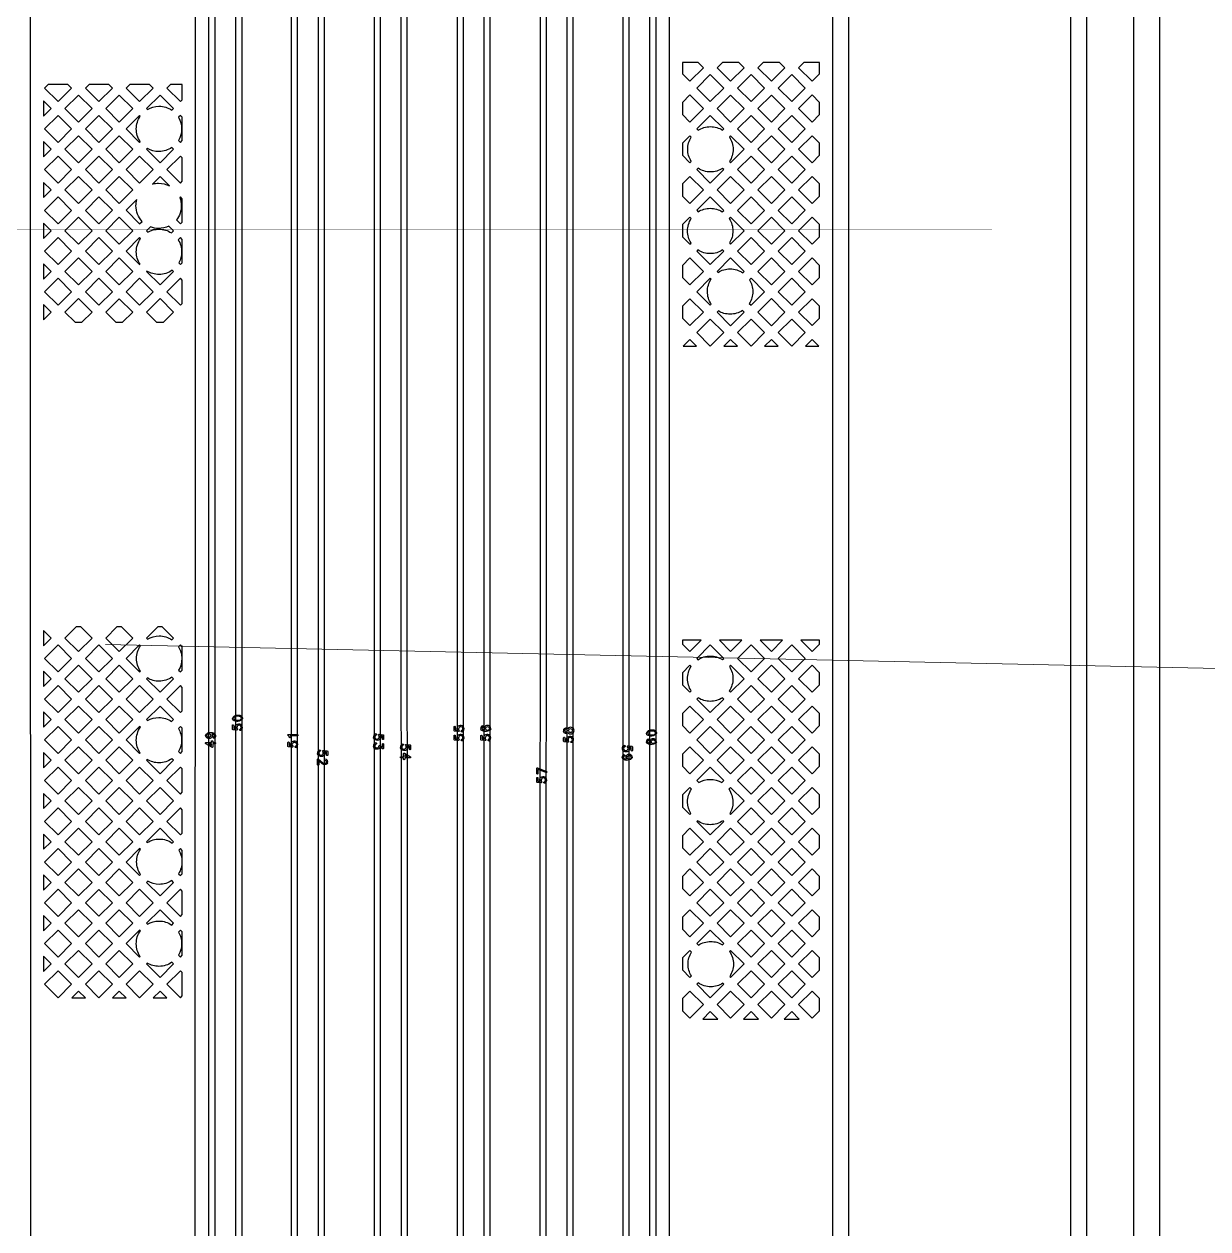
# Model space of a CAD drawing. Extents: x 726 to 3150, y -650 to 148.
# Drawn here: x 2607.51 to 2616.79, y -527.81 to -518.36 of the extents above; entities that cross this region are included whole.
import ezdxf

# ---------------------------------------------------------------- set-up
doc = ezdxf.new("R2010")
doc.units = 0
doc.layers.get('0').update_dxf_attribs({"lineweight": 5})
for name, color, linetype in [('bak_bak_btr2-bcq2792', 8, 'Continuous'), ('bak_outline', 12, 'Continuous'), ('biaozhu1', 9, 'Continuous'), ('quyukuang', 10, 'Continuous')]:
    doc.layers.add(name, color=color, linetype=linetype)

msp = doc.modelspace()

# ---------------------------------------------------------------- linework, layer by layer
at = {"linetype": 'Continuous'}
msp.add_line((2628.167, -523.6564), (2608.1445, -523.2258), dxfattribs=at)
at = {"layer": 'bak_bak_btr2-bcq2792'}
for p, q in [((2607.6604, -518.9593), (2607.6604, -519.0789)), ((2607.6604, -519.2789), (2607.6604, -519.3984)), ((2607.6604, -519.5987), (2607.6604, -519.7182)), ((2608.3916, -519.7341), (2608.3075, -519.8182)), ((2607.6604, -519.9184), (2607.6604, -520.038)), ((2607.6604, -520.238), (2607.6604, -520.3576)), ((2607.6604, -520.5578), (2607.6604, -520.6773)), ((2612.6764, -520.8841), (2612.7823, -520.8841)), ((2612.9962, -520.8841), (2613.1018, -520.8841)), ((2613.316, -520.8841), (2613.4216, -520.8841)), ((2613.6355, -520.8841), (2613.7414, -520.8841)), ((2607.6604, -523.1153), (2607.6604, -523.2349)), ((2613.1371, -523.193), (2612.9609, -523.193)), ((2613.4569, -523.193), (2613.2807, -523.193)), ((2607.6604, -523.4351), (2607.6604, -523.5546)), ((2607.6604, -523.7549), (2607.6604, -523.8742)), ((2607.6604, -524.0744), (2607.6604, -524.194)), ((2607.6604, -524.3942), (2607.6604, -524.5138)), ((2607.6604, -524.714), (2607.6604, -524.8333)), ((2607.6604, -525.0335), (2607.6604, -525.1531)), ((2607.6604, -525.3533), (2607.6604, -525.4729)), ((2607.6604, -525.6728), (2607.6604, -525.7924)), ((2607.8804, -525.9999), (2607.9875, -525.9999)), ((2608.2002, -525.9999), (2608.307, -525.9999)), ((2608.5197, -525.9999), (2608.6268, -525.9999)), ((2612.8301, -526.1653), (2612.9481, -526.1653)), ((2613.1499, -526.1653), (2613.2679, -526.1653)), ((2613.4696, -526.1653), (2613.5877, -526.1653))]:
    msp.add_line(p, q, dxfattribs=at)
for points in [[(2598.0005, -555.3814), (2598.0005, -549.881, -0.196002), (2602.2464, -539.4663, 0.196006), (2603.017, -537.5762), (2603.017, -506.9827, -0.414216), (2603.8135, -506.1862), (2615.4135, -506.1862, -0.414216), (2616.21, -506.9827), (2616.21, -537.991, -0.202307), (2611.7084, -548.6611, 0.202311), (2611.1935, -549.8813), (2611.1935, -555.3811, 0.202315), (2611.7084, -556.6014, -0.202307), (2616.21, -567.2714), (2616.21, -588.8027, -0.414217), (2615.4135, -589.5993), (2603.8135, -589.5993, -0.414217), (2603.017, -588.8027), (2603.017, -567.6862, 0.196007), (2602.2464, -565.7962, -0.196002)], [(2608.4672, -519.0191), (2608.4744, -519.0263, -0.134623), (2608.5651, -519.0015, -0.151511), (2608.6657, -519.0327), (2608.6793, -519.0191), (2608.5732, -518.9131)], [(2608.3075, -519.1789), (2608.4135, -519.2849), (2608.4185, -519.2799, -0.151517), (2608.3873, -519.1793, -0.152039), (2608.4187, -519.0784), (2608.4134, -519.073)], [(2608.7179, -519.0883, -0.135153), (2608.7429, -519.1793, -0.134621), (2608.7181, -519.27), (2608.733, -519.2849), (2608.7475, -519.2704), (2608.7475, -519.0874), (2608.7331, -519.073)], [(2612.7832, -519.1789), (2612.794, -519.1897, -0.144409), (2612.8905, -519.1612, -0.141772), (2612.9854, -519.1887), (2612.9952, -519.1789), (2612.8892, -519.0729)], [(2612.6708, -519.3863), (2612.7293, -519.4448), (2612.7402, -519.434, -0.14177), (2612.7127, -519.339, -0.1423), (2612.7404, -519.2438), (2612.7293, -519.2328), (2612.6708, -519.2913)], [(2613.0396, -519.2423, -0.144943), (2613.0683, -519.339, -0.144401), (2613.0398, -519.4355), (2613.049, -519.4447), (2613.155, -519.3387), (2613.0491, -519.2328)], [(2608.4674, -519.3388), (2608.5733, -519.4447), (2608.6791, -519.3388), (2608.666, -519.3257, -0.152042), (2608.5651, -519.3571, -0.135164), (2608.4741, -519.332)], [(2612.7832, -519.4987), (2612.8891, -519.6046), (2612.9951, -519.4986), (2612.9857, -519.4892, -0.142306), (2612.8905, -519.5168, -0.144933), (2612.7937, -519.4882)], [(2608.702, -519.8932), (2608.7331, -519.9244), (2608.7475, -519.91), (2608.7475, -519.7267), (2608.7331, -519.7123), (2608.728, -519.7175, -0.094303), (2608.7404, -519.7828, -0.169069)], [(2612.7832, -519.8182), (2612.7945, -519.8295, -0.140982), (2612.889, -519.8023, -0.141514), (2612.9837, -519.8297), (2612.9951, -519.8183), (2612.8891, -519.7123)], [(2612.6708, -520.0256), (2612.7293, -520.0841), (2612.7385, -520.0749, -0.141507), (2612.7112, -519.9801, -0.145727), (2612.7401, -519.8829), (2612.7293, -519.8721), (2612.6708, -519.9306)], [(2613.038, -519.8832, -0.145202), (2613.0668, -519.9801, -0.140975), (2613.0396, -520.0746), (2613.0491, -520.0841), (2613.155, -519.9782), (2613.049, -519.8722)], [(2608.4674, -519.9781), (2608.4781, -519.9889, -0.128512), (2608.5651, -519.9662, -0.145724), (2608.6624, -519.9951), (2608.6793, -519.9782), (2608.6426, -519.9416, -0.117245), (2608.5626, -519.9606, -0.094299), (2608.4973, -519.9482)], [(2608.3075, -520.138), (2608.4135, -520.244), (2608.4163, -520.2412, -0.145726), (2608.3873, -520.144, -0.158082), (2608.4211, -520.0396), (2608.4135, -520.032)], [(2608.7158, -520.0495, -0.140986), (2608.7429, -520.144, -0.128507), (2608.7202, -520.2309), (2608.7331, -520.2439), (2608.7475, -520.2295), (2608.7475, -520.0465), (2608.7331, -520.0321)], [(2612.7832, -520.138), (2612.8892, -520.244), (2612.9952, -520.138), (2612.9862, -520.129, -0.145733), (2612.889, -520.1579, -0.145192), (2612.792, -520.1292)], [(2612.9431, -520.2979), (2612.9503, -520.3051, -0.141245), (2613.0449, -520.2778, -0.149675), (2613.1445, -520.3083), (2613.155, -520.2978), (2613.0491, -520.1919)], [(2608.4674, -520.2979), (2608.5733, -520.4038), (2608.6793, -520.2978), (2608.6694, -520.2879, -0.158075), (2608.5651, -520.3218, -0.140975), (2608.4707, -520.2946)], [(2612.7832, -520.4578), (2612.8891, -520.5637), (2612.8976, -520.5552, -0.149677), (2612.8671, -520.4556, -0.145462), (2612.896, -520.3585), (2612.8892, -520.3518)], [(2613.1955, -520.5502), (2613.2089, -520.5637), (2613.3149, -520.4577), (2613.2089, -520.3516), (2613.197, -520.3635, -0.137015), (2613.2227, -520.4556, -0.14124)], [(2612.943, -520.6176), (2613.049, -520.7236), (2613.155, -520.6176), (2613.142, -520.6046, -0.145469), (2613.0449, -520.6334, -0.137012), (2612.9528, -520.6077)], [(2608.4672, -523.1751), (2608.4756, -523.1835, -0.13515), (2608.5666, -523.1584, -0.148883), (2608.6657, -523.1886), (2608.6793, -523.1751), (2608.5913, -523.0871), (2608.5552, -523.0871)], [(2608.3073, -523.335), (2608.4134, -523.441), (2608.419, -523.4353, -0.148889), (2608.3888, -523.3362, -0.151523), (2608.42, -523.2356), (2608.4134, -523.229)], [(2608.7184, -523.2437, -0.137804), (2608.7444, -523.3362, -0.135161), (2608.7194, -523.4272), (2608.7331, -523.441), (2608.7475, -523.4266), (2608.7475, -523.2433), (2608.7331, -523.229)], [(2612.7831, -523.335), (2612.7929, -523.3448, -0.144145), (2612.8892, -523.3164, -0.143885), (2612.9854, -523.3447), (2612.9951, -523.335), (2612.8891, -523.229)], [(2612.6708, -523.5422), (2612.7293, -523.6007), (2612.7397, -523.5904, -0.143883), (2612.7114, -523.4942, -0.142567), (2612.7392, -523.3988), (2612.7292, -523.3889), (2612.6708, -523.4473)], [(2613.0387, -523.5906), (2613.049, -523.6009), (2613.155, -523.4949), (2613.049, -523.3889), (2613.0392, -523.3987, -0.142832), (2613.067, -523.4942, -0.144144)], [(2608.4672, -523.4949), (2608.5733, -523.6009), (2608.6793, -523.4949), (2608.6672, -523.4828, -0.15152), (2608.5666, -523.514, -0.137808), (2608.4741, -523.488)], [(2612.7832, -523.6546), (2612.8892, -523.7606), (2612.9951, -523.6548), (2612.9846, -523.6443, -0.142562), (2612.8892, -523.672, -0.142831), (2612.7937, -523.6442)], [(2608.4674, -523.8145), (2608.4756, -523.8228, -0.132239), (2608.5649, -523.7988, -0.149675), (2608.6644, -523.8292), (2608.6791, -523.8145), (2608.5733, -523.7086)], [(2608.3075, -523.9744), (2608.4134, -524.0803), (2608.4175, -524.0761, -0.149677), (2608.3871, -523.9766, -0.154406), (2608.4194, -523.8743), (2608.4135, -523.8684)], [(2608.7169, -523.8845, -0.137011), (2608.7427, -523.9766, -0.132241), (2608.7187, -524.0658), (2608.7331, -524.0803), (2608.7475, -524.066), (2608.7475, -523.8829), (2608.733, -523.8684)], [(2608.4672, -524.1342), (2608.5733, -524.2402), (2608.6793, -524.1342), (2608.6671, -524.122, -0.1544), (2608.5649, -524.1544, -0.137012), (2608.4728, -524.1287)], [(2612.7832, -524.2939), (2612.7984, -524.3092, -0.13435), (2612.889, -524.2844, -0.134883), (2612.9798, -524.3094), (2612.9951, -524.2941), (2612.8891, -524.1881)], [(2612.6708, -524.5013), (2612.7293, -524.5599), (2612.7361, -524.5531, -0.134899), (2612.7112, -524.4622, -0.152302), (2612.7427, -524.3612), (2612.7293, -524.3478), (2612.6708, -524.4064)], [(2613.0355, -524.3615, -0.151777), (2613.0668, -524.4622, -0.13436), (2613.042, -524.5527), (2613.0491, -524.5599), (2613.155, -524.454), (2613.049, -524.348)], [(2608.4674, -524.7736), (2608.4734, -524.7796, -0.140713), (2608.5677, -524.7525, -0.152313), (2608.6687, -524.7841), (2608.6791, -524.7736), (2608.5733, -524.6677)], [(2612.7832, -524.6137), (2612.8892, -524.7197), (2612.9952, -524.6137), (2612.99, -524.6085, -0.152316), (2612.889, -524.64, -0.151778), (2612.7882, -524.6087)], [(2608.3075, -524.9335), (2608.4134, -525.0394), (2608.4214, -525.0314, -0.1523), (2608.3899, -524.9303, -0.145991), (2608.4189, -524.8329), (2608.4135, -524.8275)], [(2608.7184, -525.0247), (2608.7331, -525.0394), (2608.7475, -525.0251), (2608.7475, -524.842), (2608.733, -524.8275), (2608.7207, -524.8398, -0.13436), (2608.7455, -524.9303, -0.140718)], [(2608.4672, -525.0933), (2608.5732, -525.1993), (2608.6793, -525.0933), (2608.6651, -525.0791, -0.145992), (2608.5677, -525.1081, -0.134363), (2608.4771, -525.0834)], [(2608.4672, -525.4131), (2608.4748, -525.4207, -0.133566), (2608.5649, -525.3962, -0.150992), (2608.6652, -525.4272), (2608.6793, -525.4131), (2608.5732, -525.3071)], [(2608.3075, -525.5728), (2608.4135, -525.6789), (2608.4181, -525.6743, -0.150988), (2608.3871, -525.574, -0.153098), (2608.4189, -525.4725), (2608.4134, -525.467)], [(2608.7174, -525.4827, -0.135691), (2608.7427, -525.574, -0.133556), (2608.7182, -525.664), (2608.733, -525.6789), (2608.7475, -525.6644), (2608.7475, -525.4813), (2608.7331, -525.467)], [(2612.7832, -525.5728), (2612.7959, -525.5855, -0.145992), (2612.8933, -525.5565, -0.137542), (2612.9857, -525.5824), (2612.9952, -525.5728), (2612.8892, -525.4668)], [(2612.6708, -525.7802), (2612.7293, -525.8387), (2612.7414, -525.8267, -0.137545), (2612.7155, -525.7343, -0.140718), (2612.7426, -525.6399), (2612.7293, -525.6267), (2612.6708, -525.6853)], [(2613.0408, -525.635, -0.149154), (2613.0711, -525.7343, -0.145994), (2613.042, -525.8317), (2613.049, -525.8386), (2613.155, -525.7326), (2613.0491, -525.6267)], [(2608.4674, -525.7327), (2608.5733, -525.8386), (2608.6791, -525.7327), (2608.6664, -525.72, -0.153087), (2608.5649, -525.7518, -0.135682), (2608.4736, -525.7265)], [(2612.7832, -525.8926), (2612.8891, -525.9985), (2612.9951, -525.8925), (2612.9876, -525.885, -0.140709), (2612.8933, -525.9121, -0.149153), (2612.794, -525.8818)]]:
    msp.add_lwpolyline(points, format="xyb", close=True, dxfattribs=at)
for points in [[(2613.9758, -537.8671), (2613.9758, -509.682, -0.126413), (2614.002, -509.5801, 0.119088), (2614.0292, -509.4803), (2614.0292, -509.0835, -0.152112), (2614.064, -508.9718), (2614.1925, -508.8433), (2614.1925, -508.4668), (2614.3972, -508.4668, 0.313183), (2614.4727, -508.3891), (2614.4727, -507.8372, 0.338303), (2614.3887, -507.7582), (2614.1925, -507.7582), (2614.1925, -507.3767), (2614.1953, -507.3767), (2614.1953, -507.1285), (2614.4, -506.9238, -0.136311), (2614.5222, -506.8547, 0.15916), (2614.6743, -506.7704, -0.197945), (2614.8445, -506.6921), (2615.4117, -506.6921, -0.377394), (2615.7152, -506.9593), (2615.7152, -537.8668, -0.202308)], [(2615.8427, -537.8673), (2615.8427, -506.8558, -0.1755)], [(2604.0439, -507.1646), (2604.05, -507.1597), (2604.9644, -507.1642, -0.197643), (2604.9995, -507.1789), (2605.0255, -507.2048, -0.198964), (2605.0401, -507.2401), (2605.0401, -507.6834, 0.063473), (2605.0417, -507.6959, 0.094287), (2605.0613, -507.7255), (2605.127, -507.7927, -0.123008), (2605.1872, -507.8543), (2605.2233, -507.8912, 0.201987), (2605.259, -507.9062), (2613.5301, -507.9062, -0.28875), (2613.6558, -507.9855), (2613.7742, -508.2674, -0.043855), (2613.8334, -508.4047, -0.004366), (2613.8944, -508.5213, -0.10458), (2613.8971, -508.5313, -0.084845), (2613.9022, -508.5608), (2613.9022, -509.35, -0.200406), (2613.8761, -509.4134), (2613.8483, -509.4412), (2613.8483, -537.8671, -0.202318)], [(2609.169, -537.6779), (2609.169, -510.1277, 0.381345), (2608.8781, -509.8018, -0.16949), (2608.5281, -509.6328), (2608.4486, -509.5533, -0.098208), (2608.3082, -509.3435), (2608.2855, -509.289, 0.118408), (2608.1943, -509.1811, -0.352449), (2608.1244, -509.0942), (2608.1244, -508.5608), (2608.3022, -508.5608), (2608.3022, -509.0942, -0.108762), (2608.294, -509.1315, -0.03229), (2608.2942, -509.1343, 0.080825), (2608.3098, -509.2302), (2608.3497, -509.3263, 0.098209), (2608.4804, -509.5215), (2608.56, -509.601, 0.169565), (2608.8834, -509.7571, -0.381208), (2609.214, -510.1277), (2609.214, -537.6779, -0.006311)], [(2609.6033, -537.9316), (2609.6033, -510.1427, 0.108703), (2609.5823, -510.0475), (2609.5202, -509.9197, 0.029792), (2609.4435, -509.8083, 0.019513), (2609.3864, -509.7405, -0.034041), (2609.3846, -509.7382), (2609.3818, -509.7353, -0.080798), (2609.2903, -509.588, 0.072597), (2609.1796, -509.4025, 0.023127), (2609.0626, -509.2717, -0.019129), (2609.0317, -509.2375, 0.122203), (2608.9212, -509.1656, -0.383745), (2608.8261, -509.0942), (2608.8245, -509.0942), (2608.8245, -508.5608), (2609.0023, -508.5608), (2609.0023, -509.0942), (2609.0019, -509.0942)], [(2610.2548, -537.8634), (2610.2548, -509.9863, 0.098368), (2610.1619, -509.5185), (2610.0462, -509.2388, 0.118632), (2609.9501, -509.1391, -0.23319), (2609.8856, -509.0942), (2609.8745, -509.0942), (2609.8745, -508.5608), (2610.0523, -508.5608), (2610.0523, -509.0942), (2610.047, -509.0942, 0.042309), (2610.0554, -509.1434), (2610.2034, -509.5013, -0.098368), (2610.2998, -509.9863), (2610.2998, -537.8636, -0.006741)], [(2610.4667, -537.8639), (2610.4651, -509.9475, 0.05279), (2610.4397, -509.707, -0.013939), (2610.4276, -509.6418, 0.009934), (2610.4049, -509.5151), (2610.3625, -509.3009, 0.114717), (2610.2821, -509.175, -0.30494), (2610.2245, -509.0942), (2610.2245, -508.5608), (2610.4023, -508.5608), (2610.4023, -509.0919, -0.135755), (2610.3897, -509.1375, 0.044052), (2610.3875, -509.1954), (2610.4837, -509.6978, -0.05274), (2610.5101, -509.9475), (2610.5117, -537.8641, -0.006834)], [(2610.9071, -537.8647), (2610.9071, -510.1031, -0.086615), (2610.9389, -509.9228), (2611.0028, -509.7498, 0.098189), (2611.0567, -509.4787), (2611.0567, -509.2863, 0.118966), (2610.985, -509.1784, -0.32177), (2610.9245, -509.0942), (2610.9245, -508.5608), (2611.1023, -508.5608), (2611.1023, -509.0942, -0.144364), (2611.0881, -509.1424, 0.008057), (2611.087, -509.1509, -0.08756), (2611.1017, -509.2341), (2611.1017, -509.4788, -0.098264), (2611.0444, -509.7673, 0.003401), (2611.0368, -509.7858, 0.007935), (2611.0196, -509.8309), (2610.9812, -509.9381, 0.086613), (2610.9521, -510.1031), (2610.9521, -537.8649, -0.007308)], [(2611.1164, -537.8652), (2611.1164, -510.1033, -0.086713), (2611.1358, -509.9938), (2611.1961, -509.8306, 0.098372), (2611.266, -509.479), (2611.266, -509.2886, -0.063666), (2611.2748, -509.2306, -0.033035), (2611.287, -509.1959, 0.046753), (2611.2864, -509.1385, -0.13113), (2611.2745, -509.0942), (2611.2745, -508.5608), (2611.4523, -508.5608), (2611.4523, -509.0942, -0.324478), (2611.391, -509.1787, 0.115057), (2611.311, -509.2935), (2611.311, -509.479, -0.102665), (2611.2314, -509.863, 0.007944), (2611.2167, -509.9019), (2611.1781, -510.0092, 0.086716), (2611.1614, -510.1034), (2611.1614, -537.8654, -0.007317)], [(2611.5543, -537.8658), (2611.5568, -510.112, -0.19897), (2611.7143, -509.7323), (2611.9363, -509.5103, 0.187502), (2612.0006, -509.3645), (2612.0066, -509.2216, 0.054104), (2611.9947, -509.1505, -0.173275), (2611.9746, -509.0942), (2611.9746, -508.5608), (2612.1524, -508.5608), (2612.1524, -509.0942, -0.271102), (2612.107, -509.1717, 0.114043), (2612.0459, -509.3092, 0.007165), (2612.0456, -509.3299), (2612.0456, -509.3659, -0.188039), (2611.9681, -509.5422), (2611.7461, -509.7642, 0.198968), (2611.6018, -510.112), (2611.5993, -537.8659, -0.007354)], [(2611.7661, -537.866), (2611.7661, -510.1323, -0.198595), (2611.8759, -509.8669), (2612.0844, -509.6584, 0.133324), (2612.1964, -509.4632, -0.064207), (2612.2417, -509.3507), (2612.291, -509.2634, 0.118376), (2612.3306, -509.1265, -0.093182), (2612.3246, -509.0942), (2612.3246, -508.5608), (2612.5024, -508.5608), (2612.5024, -509.0942, -0.367465), (2612.4278, -509.1819, 0.067387), (2612.366, -509.2356, -0.015692), (2612.3512, -509.2559, 0.03724), (2612.3214, -509.3004), (2612.281, -509.3727, 0.064413), (2612.2398, -509.4749, -0.133161), (2612.1162, -509.6903), (2611.9077, -509.8987, 0.198585), (2611.8111, -510.1323), (2611.8111, -537.8661, -0.007363)], [(2612.2068, -537.8678), (2612.2068, -510.163, -0.359384), (2612.5635, -509.7309), (2612.9635, -509.5262, 0.281282), (2613.0897, -509.3195), (2613.0897, -509.2992, 0.117671), (2613.0573, -509.1631, -0.225165), (2613.0246, -509.0942), (2613.0246, -508.5608), (2613.2024, -508.5608), (2613.2024, -509.0942, -0.228532), (2613.1689, -509.1638, 0.119179), (2613.1347, -509.3013, -0.299117), (2612.984, -509.5662), (2612.5753, -509.7744, 0.361756), (2612.2518, -510.163), (2612.2518, -537.8679, -0.012599)], [(2609.0019, -509.0942, 0.121337), (2609.066, -509.2083, 0.019362), (2609.0949, -509.2404, -0.02312), (2609.2146, -509.3743, -0.072599), (2609.332, -509.5709, 0.083716), (2609.4197, -509.7102, -0.019522), (2609.479, -509.7807, -0.029798), (2609.5588, -509.8965, -0.027235), (2609.5866, -509.9492), (2609.6231, -510.0286, -0.108704), (2609.6483, -510.1427), (2609.6483, -537.9316, -0.009118)], [(2609.8164, -537.9859), (2609.8164, -510.1073, 0.108718)], [(2609.8614, -510.1073), (2609.8614, -537.9946, -0.161553)], [(2608.9572, -537.6776), (2608.9574, -510.1718, 0.221271)], [(2609.0024, -510.1729), (2609.0021, -537.6776, -0.006013)], [(2612.4161, -537.8678), (2612.4161, -510.1684, -0.358834)], [(2612.4611, -510.1684), (2612.4611, -537.8679, -0.009958)], [(2612.5692, -537.863), (2612.5692, -510.7682, -0.191832)], [(2608.5139, -519.6118, -0.069482), (2608.5626, -519.605, -0.124758), (2608.6473, -519.6264)], [(2608.3075, -519.8182), (2608.4135, -519.9242), (2608.4331, -519.9046, -0.191026), (2608.3848, -519.7828, -0.069484), (2608.3916, -519.7341)]]:
    msp.add_lwpolyline(points, format="xyb", dxfattribs=at)
for points in [[(2607.5588, -537.4639), (2607.5568, -510.396)], [(2608.8491, -510.4833), (2608.8473, -537.8837)], [(2607.6604, -519.0789), (2607.7202, -519.0191), (2607.6604, -518.9593)], [(2607.6604, -519.3984), (2607.7202, -519.3387), (2607.6604, -519.2789)], [(2608.6473, -519.6264), (2608.5733, -519.5524), (2608.5139, -519.6118)], [(2607.6604, -519.7182), (2607.7202, -519.6584), (2607.6604, -519.5987)], [(2607.6604, -520.038), (2607.7202, -519.9782), (2607.6604, -519.9184)], [(2607.6604, -520.3576), (2607.7202, -520.2978), (2607.6604, -520.238)], [(2607.6604, -520.6773), (2607.7202, -520.6176), (2607.6604, -520.5578)], [(2612.7823, -520.8841), (2612.7293, -520.8312), (2612.6764, -520.8841)], [(2613.1018, -520.8841), (2613.049, -520.8313), (2612.9962, -520.8841)], [(2613.4216, -520.8841), (2613.3688, -520.8313), (2613.316, -520.8841)], [(2613.7414, -520.8841), (2613.6884, -520.8312), (2613.6355, -520.8841)], [(2607.6604, -523.2349), (2607.7202, -523.1751), (2607.6604, -523.1153)], [(2612.8173, -523.193), (2612.6708, -523.193), (2612.6708, -523.2227)], [(2612.6708, -523.2227), (2612.7292, -523.2811), (2612.8173, -523.193)], [(2612.9609, -523.193), (2613.049, -523.2811), (2613.1371, -523.193)], [(2613.2807, -523.193), (2613.3688, -523.2811), (2613.4569, -523.193)], [(2607.6604, -523.5546), (2607.7202, -523.4949), (2607.6604, -523.4351)], [(2607.6604, -523.8742), (2607.72, -523.8145), (2607.6604, -523.7549)], [(2607.6604, -524.194), (2607.7202, -524.1342), (2607.6604, -524.0744)], [(2607.6604, -524.5138), (2607.7202, -524.454), (2607.6604, -524.3942)], [(2607.6604, -524.8333), (2607.72, -524.7736), (2607.6604, -524.714)], [(2607.6604, -525.1531), (2607.7202, -525.0933), (2607.6604, -525.0335)], [(2607.6604, -525.4729), (2607.7202, -525.4131), (2607.6604, -525.3533)], [(2607.6604, -525.7924), (2607.7202, -525.7326), (2607.6604, -525.6728)], [(2607.9875, -525.9999), (2607.9339, -525.9464), (2607.8804, -525.9999)], [(2608.307, -525.9999), (2608.2536, -525.9465), (2608.2002, -525.9999)], [(2608.6268, -525.9999), (2608.5733, -525.9464), (2608.5197, -525.9999)], [(2612.9481, -526.1653), (2612.8891, -526.1063), (2612.8301, -526.1653)], [(2613.2679, -526.1653), (2613.2089, -526.1063), (2613.1499, -526.1653)], [(2613.5877, -526.1653), (2613.5287, -526.1063), (2613.4696, -526.1653)]]:
    msp.add_lwpolyline(points, dxfattribs=at)
for points in [[(2612.6708, -518.7467), (2612.7293, -518.8052), (2612.8352, -518.6993), (2612.7937, -518.6578), (2612.6708, -518.6578)], [(2612.943, -518.6993), (2613.049, -518.8054), (2613.155, -518.6993), (2613.1135, -518.6578), (2612.9845, -518.6578)], [(2613.2628, -518.6993), (2613.3688, -518.8054), (2613.4748, -518.6993), (2613.4333, -518.6578), (2613.3043, -518.6578)], [(2613.5825, -518.6993), (2613.6884, -518.8052), (2613.7467, -518.7469), (2613.7467, -518.6578), (2613.6241, -518.6578)], [(2607.668, -518.8592), (2607.774, -518.9652), (2607.8801, -518.8592), (2607.8511, -518.8303), (2607.697, -518.8303)], [(2607.9878, -518.8592), (2608.0937, -518.9651), (2608.1996, -518.8592), (2608.1706, -518.8303), (2608.0168, -518.8303)], [(2608.3073, -518.8592), (2608.4134, -518.9652), (2608.5194, -518.8592), (2608.4904, -518.8303), (2608.3363, -518.8303)], [(2608.6271, -518.8592), (2608.7331, -518.9652), (2608.7475, -518.9509), (2608.7475, -518.8303), (2608.6561, -518.8303)], [(2612.7832, -518.8591), (2612.8892, -518.9651), (2612.9951, -518.8592), (2612.8891, -518.7532)], [(2613.1029, -518.8592), (2613.2089, -518.9652), (2613.3149, -518.8592), (2613.2089, -518.7532)], [(2613.4226, -518.8592), (2613.5285, -518.9651), (2613.6345, -518.8591), (2613.5287, -518.7532)], [(2607.8279, -519.0191), (2607.9338, -519.125), (2608.0398, -519.019), (2607.9339, -518.9131)], [(2608.1476, -519.019), (2608.2536, -519.125), (2608.3595, -519.0191), (2608.2535, -518.9131)], [(2612.6708, -519.0665), (2612.7293, -519.125), (2612.8353, -519.019), (2612.7293, -518.913), (2612.6708, -518.9715)], [(2612.9431, -519.019), (2613.0491, -519.125), (2613.155, -519.0191), (2613.049, -518.9131)], [(2613.2628, -519.0191), (2613.3686, -519.125), (2613.4747, -519.019), (2613.3688, -518.9131)], [(2613.5824, -519.019), (2613.6884, -519.125), (2613.7467, -519.0667), (2613.7467, -518.9713), (2613.6884, -518.913)], [(2607.6682, -519.1789), (2607.774, -519.2848), (2607.8799, -519.1789), (2607.774, -519.073)], [(2607.9877, -519.1789), (2608.0937, -519.2849), (2608.1997, -519.1789), (2608.0937, -519.0729)], [(2613.103, -519.1789), (2613.2089, -519.2848), (2613.3148, -519.1789), (2613.2089, -519.073)], [(2613.4225, -519.1789), (2613.5285, -519.2849), (2613.6345, -519.1789), (2613.5285, -519.0729)], [(2607.8279, -519.3387), (2607.9339, -519.4447), (2608.0398, -519.3388), (2607.9338, -519.2328)], [(2608.1476, -519.3388), (2608.2536, -519.4448), (2608.3596, -519.3388), (2608.2536, -519.2328)], [(2613.2628, -519.3387), (2613.3688, -519.4447), (2613.4747, -519.3388), (2613.3686, -519.2328)], [(2613.5824, -519.3388), (2613.6884, -519.4448), (2613.7467, -519.3865), (2613.7467, -519.2911), (2613.6884, -519.2328)], [(2607.668, -519.4986), (2607.774, -519.6046), (2607.8801, -519.4986), (2607.774, -519.3925)], [(2607.9878, -519.4986), (2608.0938, -519.6046), (2608.1997, -519.4987), (2608.0937, -519.3927)], [(2608.3075, -519.4987), (2608.4134, -519.6046), (2608.5194, -519.4986), (2608.4135, -519.3927)], [(2608.6271, -519.4986), (2608.7331, -519.6046), (2608.7475, -519.5902), (2608.7475, -519.4071), (2608.733, -519.3927)], [(2613.1029, -519.4986), (2613.2089, -519.6046), (2613.3149, -519.4986), (2613.2089, -519.3925)], [(2613.4227, -519.4986), (2613.5287, -519.6046), (2613.6345, -519.4987), (2613.5285, -519.3927)], [(2607.8279, -519.6584), (2607.9339, -519.7645), (2608.0399, -519.6584), (2607.9339, -519.5524)], [(2608.1477, -519.6584), (2608.2536, -519.7643), (2608.3595, -519.6584), (2608.2536, -519.5526)], [(2612.6708, -519.7058), (2612.7293, -519.7643), (2612.8352, -519.6584), (2612.7293, -519.5526), (2612.6708, -519.6111)], [(2612.943, -519.6584), (2613.049, -519.7645), (2613.155, -519.6584), (2613.049, -519.5524)], [(2613.2628, -519.6584), (2613.3688, -519.7645), (2613.4748, -519.6584), (2613.3688, -519.5524)], [(2613.5825, -519.6584), (2613.6884, -519.7643), (2613.7467, -519.706), (2613.7467, -519.6109), (2613.6884, -519.5526)], [(2607.668, -519.8183), (2607.774, -519.9244), (2607.8801, -519.8183), (2607.774, -519.7123)], [(2607.9878, -519.8183), (2608.0937, -519.9242), (2608.1997, -519.8182), (2608.0938, -519.7123)], [(2613.1029, -519.8183), (2613.2089, -519.9244), (2613.3149, -519.8183), (2613.2089, -519.7123)], [(2613.4226, -519.8183), (2613.5285, -519.9242), (2613.6345, -519.8182), (2613.5287, -519.7123)], [(2607.8279, -519.9782), (2607.9338, -520.0841), (2608.0398, -519.9781), (2607.9339, -519.8722)], [(2608.1476, -519.9781), (2608.2536, -520.0841), (2608.3596, -519.9781), (2608.2536, -519.8721)], [(2613.2628, -519.9782), (2613.3686, -520.0841), (2613.4747, -519.9781), (2613.3688, -519.8722)], [(2613.5824, -519.9781), (2613.6884, -520.0841), (2613.7467, -520.0258), (2613.7467, -519.9304), (2613.6884, -519.8721)], [(2607.6682, -520.138), (2607.774, -520.2439), (2607.8799, -520.138), (2607.774, -520.0321)], [(2607.9877, -520.138), (2608.0937, -520.244), (2608.1997, -520.138), (2608.0937, -520.032)], [(2613.103, -520.138), (2613.2089, -520.2439), (2613.3148, -520.138), (2613.2089, -520.0321)], [(2613.4225, -520.138), (2613.5285, -520.244), (2613.6345, -520.138), (2613.5285, -520.032)], [(2607.8279, -520.2978), (2607.9339, -520.4038), (2608.0398, -520.2979), (2607.9338, -520.1919)], [(2608.1476, -520.2979), (2608.2536, -520.4039), (2608.3596, -520.2979), (2608.2536, -520.1919)], [(2612.6708, -520.3454), (2612.7293, -520.4039), (2612.8353, -520.2979), (2612.7293, -520.1919), (2612.6708, -520.2504)], [(2613.2628, -520.2978), (2613.3688, -520.4038), (2613.4747, -520.2979), (2613.3686, -520.1919)], [(2613.5824, -520.2979), (2613.6884, -520.4039), (2613.7467, -520.3456), (2613.7467, -520.2502), (2613.6884, -520.1919)], [(2607.668, -520.4577), (2607.774, -520.5637), (2607.8801, -520.4577), (2607.774, -520.3516)], [(2607.9878, -520.4577), (2608.0938, -520.5637), (2608.1997, -520.4578), (2608.0937, -520.3518)], [(2608.3075, -520.4578), (2608.4134, -520.5637), (2608.5194, -520.4577), (2608.4135, -520.3518)], [(2608.6271, -520.4577), (2608.7331, -520.5637), (2608.7475, -520.5493), (2608.7475, -520.366), (2608.7331, -520.3516)], [(2613.4226, -520.4577), (2613.5287, -520.5637), (2613.6345, -520.4578), (2613.5285, -520.3518)], [(2607.8279, -520.6176), (2607.9075, -520.6972), (2607.9603, -520.6972), (2608.0399, -520.6176), (2607.9339, -520.5115)], [(2608.1477, -520.6176), (2608.2273, -520.6972), (2608.2798, -520.6972), (2608.3595, -520.6176), (2608.2536, -520.5117)], [(2608.4672, -520.6176), (2608.5469, -520.6972), (2608.5996, -520.6972), (2608.6793, -520.6176), (2608.5732, -520.5115)], [(2612.6708, -520.6649), (2612.7293, -520.7234), (2612.8352, -520.6176), (2612.7293, -520.5117), (2612.6708, -520.5702)], [(2613.2628, -520.6176), (2613.3688, -520.7236), (2613.4748, -520.6176), (2613.3688, -520.5115)], [(2613.5825, -520.6176), (2613.6884, -520.7234), (2613.7467, -520.6651), (2613.7467, -520.57), (2613.6884, -520.5117)], [(2612.7832, -520.7773), (2612.8892, -520.8833), (2612.9951, -520.7774), (2612.8891, -520.6714)], [(2613.1029, -520.7774), (2613.2089, -520.8835), (2613.3149, -520.7774), (2613.2089, -520.6714)], [(2613.4227, -520.7774), (2613.5285, -520.8833), (2613.6345, -520.7773), (2613.5287, -520.6714)], [(2607.8279, -523.1751), (2607.9339, -523.2811), (2608.0398, -523.1752), (2607.9517, -523.0871), (2607.9159, -523.0871)], [(2608.1476, -523.1752), (2608.2535, -523.2811), (2608.3595, -523.1751), (2608.2715, -523.0871), (2608.2357, -523.0871)], [(2607.668, -523.335), (2607.774, -523.441), (2607.8801, -523.335), (2607.774, -523.229)], [(2607.9878, -523.335), (2608.0937, -523.4409), (2608.1996, -523.335), (2608.0937, -523.2291)], [(2613.1029, -523.335), (2613.2089, -523.441), (2613.3149, -523.335), (2613.2089, -523.229)], [(2613.4226, -523.335), (2613.5285, -523.4409), (2613.6344, -523.335), (2613.5285, -523.2291)], [(2613.6002, -523.193), (2613.6883, -523.2811), (2613.7467, -523.2227), (2613.7467, -523.193)], [(2607.8279, -523.4949), (2607.9338, -523.6007), (2608.0398, -523.4947), (2607.9339, -523.3889)], [(2608.1476, -523.4947), (2608.2536, -523.6008), (2608.3595, -523.4949), (2608.2535, -523.3889)], [(2613.2628, -523.4949), (2613.3686, -523.6007), (2613.4747, -523.4947), (2613.3688, -523.3889)], [(2613.5824, -523.4947), (2613.6884, -523.6007), (2613.7467, -523.5425), (2613.7467, -523.4473), (2613.6883, -523.3889)], [(2607.668, -523.6548), (2607.7739, -523.7606), (2607.8799, -523.6546), (2607.774, -523.5487)], [(2607.9877, -523.6546), (2608.0937, -523.7606), (2608.1997, -523.6546), (2608.0937, -523.5486)], [(2608.3075, -523.6546), (2608.4135, -523.7606), (2608.5194, -523.6548), (2608.4134, -523.5487)], [(2608.6271, -523.6548), (2608.733, -523.7606), (2608.7475, -523.7462), (2608.7475, -523.5631), (2608.7331, -523.5487)], [(2613.1029, -523.6548), (2613.2088, -523.7606), (2613.3148, -523.6546), (2613.2089, -523.5487)], [(2613.4225, -523.6546), (2613.5285, -523.7606), (2613.6345, -523.6546), (2613.5285, -523.5486)], [(2607.8278, -523.8145), (2607.9338, -523.9205), (2608.0398, -523.8145), (2607.9338, -523.7085)], [(2608.1476, -523.8145), (2608.2536, -523.9205), (2608.3596, -523.8145), (2608.2536, -523.7085)], [(2612.6708, -523.862), (2612.7293, -523.9205), (2612.8353, -523.8145), (2612.7293, -523.7085), (2612.6708, -523.7671)], [(2612.9431, -523.8145), (2613.049, -523.9204), (2613.1549, -523.8145), (2613.049, -523.7086)], [(2613.2626, -523.8145), (2613.3686, -523.9205), (2613.4747, -523.8145), (2613.3686, -523.7085)], [(2613.5824, -523.8145), (2613.6884, -523.9205), (2613.7467, -523.8622), (2613.7467, -523.7668), (2613.6884, -523.7085)], [(2607.668, -523.9743), (2607.774, -524.0803), (2607.8799, -523.9744), (2607.7739, -523.8684)], [(2607.9877, -523.9744), (2608.0937, -524.0804), (2608.1997, -523.9744), (2608.0937, -523.8684)], [(2612.7832, -523.9744), (2612.8891, -524.0803), (2612.9951, -523.9743), (2612.8892, -523.8684)], [(2613.1029, -523.9743), (2613.2089, -524.0803), (2613.3148, -523.9744), (2613.2088, -523.8684)], [(2613.4225, -523.9744), (2613.5285, -524.0804), (2613.6345, -523.9744), (2613.5285, -523.8684)], [(2607.8279, -524.1342), (2607.9339, -524.2402), (2608.0398, -524.1343), (2607.9338, -524.0283)], [(2608.1476, -524.1343), (2608.2535, -524.2402), (2608.3595, -524.1342), (2608.2536, -524.0283)], [(2612.6708, -524.1815), (2612.7293, -524.2401), (2612.8352, -524.1342), (2612.7293, -524.0283), (2612.6708, -524.0868)], [(2612.943, -524.1342), (2613.049, -524.2402), (2613.155, -524.1342), (2613.049, -524.0282)], [(2613.2628, -524.1342), (2613.3688, -524.2402), (2613.4747, -524.1343), (2613.3686, -524.0283)], [(2613.5824, -524.1343), (2613.6883, -524.2402), (2613.7467, -524.1818), (2613.7467, -524.0866), (2613.6884, -524.0283)], [(2607.668, -524.2941), (2607.774, -524.4001), (2607.8801, -524.2941), (2607.774, -524.1881)], [(2607.9878, -524.2941), (2608.0937, -524.4), (2608.1996, -524.2941), (2608.0937, -524.1882)], [(2608.3073, -524.2941), (2608.4134, -524.4001), (2608.5194, -524.2941), (2608.4134, -524.1881)], [(2608.6271, -524.2941), (2608.7331, -524.4001), (2608.7475, -524.3857), (2608.7475, -524.2024), (2608.7331, -524.1881)], [(2613.1029, -524.2941), (2613.2089, -524.4001), (2613.3149, -524.2941), (2613.2089, -524.1881)], [(2613.4226, -524.2941), (2613.5285, -524.4), (2613.6344, -524.2941), (2613.5285, -524.1882)], [(2607.8279, -524.454), (2607.9338, -524.5599), (2608.0398, -524.4538), (2607.9339, -524.348)], [(2608.1476, -524.4538), (2608.2536, -524.5599), (2608.3595, -524.454), (2608.2535, -524.348)], [(2608.4672, -524.454), (2608.5732, -524.56), (2608.6793, -524.454), (2608.5732, -524.348)], [(2613.2628, -524.454), (2613.3686, -524.5599), (2613.4747, -524.4538), (2613.3688, -524.348)], [(2613.5824, -524.4538), (2613.6884, -524.5599), (2613.7467, -524.5016), (2613.7467, -524.4064), (2613.6883, -524.348)], [(2607.668, -524.6139), (2607.7739, -524.7197), (2607.8799, -524.6137), (2607.774, -524.5078)], [(2607.9877, -524.6137), (2608.0937, -524.7197), (2608.1997, -524.6137), (2608.0937, -524.5077)], [(2608.3075, -524.6137), (2608.4135, -524.7197), (2608.5194, -524.6139), (2608.4134, -524.5078)], [(2608.6271, -524.6139), (2608.733, -524.7197), (2608.7475, -524.7053), (2608.7475, -524.5222), (2608.7331, -524.5078)], [(2613.103, -524.6137), (2613.2089, -524.7196), (2613.3148, -524.6137), (2613.2089, -524.5078)], [(2613.4225, -524.6137), (2613.5285, -524.7197), (2613.6345, -524.6137), (2613.5285, -524.5077)], [(2607.8278, -524.7736), (2607.9338, -524.8796), (2608.0398, -524.7736), (2607.9338, -524.6676)], [(2608.1476, -524.7736), (2608.2536, -524.8796), (2608.3596, -524.7736), (2608.2536, -524.6676)], [(2612.6708, -524.8211), (2612.7293, -524.8796), (2612.8353, -524.7736), (2612.7293, -524.6676), (2612.6708, -524.7262)], [(2612.9431, -524.7736), (2613.049, -524.8795), (2613.155, -524.7735), (2613.0491, -524.6676)], [(2613.2628, -524.7735), (2613.3688, -524.8795), (2613.4747, -524.7736), (2613.3686, -524.6676)], [(2613.5824, -524.7736), (2613.6884, -524.8796), (2613.7467, -524.8213), (2613.7467, -524.7259), (2613.6884, -524.6676)], [(2607.668, -524.9334), (2607.774, -525.0394), (2607.8799, -524.9335), (2607.7739, -524.8275)], [(2607.9877, -524.9335), (2608.0937, -525.0395), (2608.1997, -524.9335), (2608.0937, -524.8275)], [(2612.7832, -524.9335), (2612.8891, -525.0394), (2612.9951, -524.9334), (2612.8892, -524.8275)], [(2613.1029, -524.9334), (2613.2089, -525.0394), (2613.3149, -524.9334), (2613.2089, -524.8274)], [(2613.4227, -524.9334), (2613.5287, -525.0394), (2613.6345, -524.9335), (2613.5285, -524.8275)], [(2607.8279, -525.0933), (2607.9339, -525.1993), (2608.0398, -525.0934), (2607.9338, -524.9874)], [(2608.1476, -525.0934), (2608.2535, -525.1993), (2608.3595, -525.0933), (2608.2536, -524.9874)], [(2612.6708, -525.1406), (2612.7293, -525.1992), (2612.8352, -525.0933), (2612.7293, -524.9874), (2612.6708, -525.0459)], [(2612.943, -525.0933), (2613.049, -525.1993), (2613.155, -525.0933), (2613.049, -524.9873)], [(2613.2628, -525.0933), (2613.3688, -525.1993), (2613.4748, -525.0933), (2613.3688, -524.9873)], [(2613.5825, -525.0933), (2613.6884, -525.1992), (2613.7467, -525.1409), (2613.7467, -525.0457), (2613.6884, -524.9874)], [(2607.668, -525.2532), (2607.774, -525.3592), (2607.8801, -525.2532), (2607.774, -525.1472)], [(2607.9878, -525.2532), (2608.0937, -525.3591), (2608.1996, -525.2532), (2608.0937, -525.1473)], [(2608.3073, -525.2532), (2608.4134, -525.3592), (2608.5194, -525.2532), (2608.4134, -525.1472)], [(2608.6271, -525.2532), (2608.7331, -525.3592), (2608.7475, -525.3448), (2608.7475, -525.1615), (2608.7331, -525.1472)], [(2612.7832, -525.2531), (2612.8892, -525.3591), (2612.9951, -525.2532), (2612.8891, -525.1472)], [(2613.1029, -525.2532), (2613.2089, -525.3592), (2613.3149, -525.2532), (2613.2089, -525.1472)], [(2613.4226, -525.2532), (2613.5285, -525.3591), (2613.6345, -525.2531), (2613.5287, -525.1472)], [(2607.8279, -525.4131), (2607.9338, -525.519), (2608.0398, -525.4129), (2607.9339, -525.3071)], [(2608.1476, -525.4129), (2608.2536, -525.519), (2608.3595, -525.4131), (2608.2535, -525.3071)], [(2612.6708, -525.4604), (2612.7293, -525.519), (2612.8353, -525.4129), (2612.7293, -525.3069), (2612.6708, -525.3655)], [(2612.9431, -525.4129), (2613.0491, -525.519), (2613.155, -525.4131), (2613.049, -525.3071)], [(2613.2628, -525.4131), (2613.3686, -525.519), (2613.4747, -525.4129), (2613.3688, -525.3071)], [(2613.5824, -525.4129), (2613.6884, -525.519), (2613.7467, -525.4607), (2613.7467, -525.3652), (2613.6884, -525.3069)], [(2607.6682, -525.5728), (2607.774, -525.6787), (2607.8799, -525.5728), (2607.774, -525.467)], [(2607.9877, -525.5728), (2608.0937, -525.6788), (2608.1997, -525.5728), (2608.0937, -525.4668)], [(2613.103, -525.5728), (2613.2089, -525.6787), (2613.3148, -525.5728), (2613.2089, -525.467)], [(2613.4225, -525.5728), (2613.5285, -525.6789), (2613.6345, -525.5728), (2613.5285, -525.4668)], [(2607.8279, -525.7326), (2607.9339, -525.8386), (2608.0398, -525.7327), (2607.9338, -525.6267)], [(2608.1476, -525.7327), (2608.2536, -525.8387), (2608.3596, -525.7327), (2608.2536, -525.6267)], [(2613.2628, -525.7326), (2613.3688, -525.8386), (2613.4747, -525.7327), (2613.3686, -525.6267)], [(2613.5824, -525.7327), (2613.6884, -525.8387), (2613.7467, -525.7805), (2613.7467, -525.685), (2613.6884, -525.6267)], [(2607.668, -525.8925), (2607.774, -525.9985), (2607.8801, -525.8925), (2607.774, -525.7865)], [(2607.9878, -525.8925), (2608.0938, -525.9985), (2608.1997, -525.8926), (2608.0937, -525.7866)], [(2608.3075, -525.8926), (2608.4134, -525.9985), (2608.5194, -525.8925), (2608.4135, -525.7866)], [(2608.6271, -525.8925), (2608.7331, -525.9985), (2608.7475, -525.9842), (2608.7475, -525.8011), (2608.733, -525.7866)], [(2613.1029, -525.8925), (2613.2089, -525.9985), (2613.3149, -525.8925), (2613.2089, -525.7865)], [(2613.4226, -525.8925), (2613.5287, -525.9985), (2613.6345, -525.8926), (2613.5285, -525.7866)], [(2612.6708, -526.0997), (2612.7293, -526.1583), (2612.8352, -526.0524), (2612.7293, -525.9465), (2612.6708, -526.0051)], [(2612.943, -526.0524), (2613.049, -526.1584), (2613.155, -526.0524), (2613.049, -525.9464)], [(2613.2628, -526.0524), (2613.3688, -526.1584), (2613.4748, -526.0524), (2613.3688, -525.9464)], [(2613.5825, -526.0524), (2613.6884, -526.1583), (2613.7467, -526.1), (2613.7467, -526.0048), (2613.6884, -525.9465)]]:
    msp.add_lwpolyline(points, close=True, dxfattribs=at)
at = {"layer": 'bak_outline'}
msp.add_lwpolyline([(2603.8135, -505.9827), (2615.4135, -505.9827, -0.414215), (2616.4135, -506.9827), (2616.4135, -537.9908, -0.202312), (2611.8504, -548.8069, 0.202309), (2611.397, -549.8813), (2611.397, -555.3811, 0.202309), (2611.8504, -556.4556, -0.202312), (2616.4135, -567.2716), (2616.4135, -588.8027, -0.414215), (2615.4135, -589.8027), (2603.8135, -589.8027, -0.414215), (2602.8135, -588.8027), (2602.8135, -567.6862, 0.196013), (2602.1008, -565.9384, -0.196007), (2597.797, -555.3811), (2597.797, -549.8813, -0.196007), (2602.1008, -539.324, 0.196013), (2602.8135, -537.5762), (2602.8135, -506.9827, -0.414215)], format="xyb", close=True, dxfattribs=at)
at = {"layer": 'biaozhu1'}
for p, q in [((2608.9524, -524.005), (2608.9763, -524.0196)), ((2610.5164, -524.1061), (2610.4925, -524.0914)), ((2610.4925, -524.0914), (2610.4925, -524.1061)), ((2610.4925, -524.1061), (2610.5164, -524.1061))]:
    msp.add_line(p, q, dxfattribs=at)
for points in [[(2609.1415, -523.8078, -0.379177), (2609.1865, -523.7799, -0.482475), (2609.2211, -523.8096)], [(2609.2211, -523.8096, -0.402615), (2609.1451, -523.8181), (2609.1416, -523.8089, -0.055632), (2609.1415, -523.8078)], [(2608.9788, -523.9272, -0.597515), (2608.9594, -523.9633, -0.359038), (2608.93, -523.9432, -0.095784), (2608.9297, -523.9414)], [(2608.9297, -523.9414, -0.379402), (2608.9756, -523.9165, -0.577103), (2609.006, -523.9546, -0.205996), (2609.0032, -523.9574), (2608.9966, -523.9603)], [(2608.9966, -523.9603, -1.487491), (2608.9974, -523.9491, 0.775711), (2608.9788, -523.9272)], [(2609.1415, -523.8892), (2609.1415, -523.8607, -1), (2609.1515, -523.8607), (2609.1515, -523.8847), (2609.1666, -523.8861, -0.523857), (2609.1884, -523.8501)], [(2609.2041, -523.8623, 0.819062), (2609.1797, -523.8883, -0.735195), (2609.176, -523.8971), (2609.146, -523.8942, -0.388911), (2609.1415, -523.8892)], [(2609.2051, -523.8995, -1), (2609.2012, -523.8903, 0.637699), (2609.2041, -523.8623)], [(2609.5776, -523.9403, -0.70052), (2609.5808, -523.9314), (2609.6508, -523.9314, -1), (2609.6508, -523.9414), (2609.5943, -523.9414)], [(2609.5985, -523.9482, -1.522268), (2609.5869, -523.9483), (2609.5776, -523.9403)], [(2609.5943, -523.9414, -0.069267), (2609.5951, -523.9425), (2609.5985, -523.9482)], [(2610.2648, -523.9654, 0.819215), (2610.2891, -523.9394, -0.735195), (2610.2928, -523.9306), (2610.3228, -523.9335, -0.388911), (2610.3273, -523.9385), (2610.3273, -523.967, -1), (2610.3173, -523.967), (2610.3173, -523.943), (2610.3022, -523.9416, -0.644414), (2610.271, -523.9776), (2610.261, -523.9747, -0.113002), (2610.259, -523.9736), (2610.2525, -523.968, -0.127516), (2610.251, -523.966), (2610.2477, -523.9574, -0.095784), (2610.2473, -523.9556)], [(2610.2637, -523.9281, -1), (2610.2676, -523.9373, 0.637699), (2610.2648, -523.9654)], [(2610.8796, -523.9003), (2610.8796, -523.8718, -1), (2610.8896, -523.8718), (2610.8896, -523.8958), (2610.9047, -523.8973, -0.523857), (2610.9266, -523.8613)], [(2610.9422, -523.8734, 0.819062), (2610.9178, -523.8994, -0.735195), (2610.9141, -523.9082), (2610.8841, -523.9053, -0.388911), (2610.8796, -523.9003)], [(2610.8796, -523.9703), (2610.8796, -523.9418, -1), (2610.8896, -523.9418), (2610.8896, -523.9658), (2610.9047, -523.9673, -0.523857), (2610.9266, -523.9313)], [(2610.9422, -523.9434, 0.819062), (2610.9178, -523.9694, -0.735195), (2610.9141, -523.9782), (2610.8841, -523.9753, -0.388911), (2610.8796, -523.9703)], [(2610.9432, -523.9107, -1), (2610.9393, -523.9015, 0.637699), (2610.9422, -523.8734)], [(2611.1689, -523.8864, -0.421687), (2611.0925, -523.8968), (2611.0892, -523.8883, -0.095784), (2611.0889, -523.8864)], [(2611.0889, -523.9707), (2611.0889, -523.9422, -1), (2611.0989, -523.9422), (2611.0989, -523.9662), (2611.114, -523.9676, -0.523857), (2611.1359, -523.9317)], [(2611.1515, -523.9438, 0.819062), (2611.1271, -523.9698, -0.735195), (2611.1234, -523.9786), (2611.0934, -523.9757, -0.388911), (2611.0889, -523.9707)], [(2611.1019, -523.8647, -1.487712), (2611.1011, -523.8759, 0.775304), (2611.1197, -523.8978)], [(2611.7728, -523.9155, -0.647914), (2611.739, -523.9089, -0.095784), (2611.7386, -523.907)], [(2611.7657, -523.8947, 0.610192), (2611.7486, -523.8965), (2611.7486, -523.9061)], [(2612.3886, -523.9232, -0.379177), (2612.4336, -523.8954, -0.482475), (2612.4683, -523.925)], [(2612.4683, -523.925, -0.402615), (2612.3923, -523.9335), (2612.3887, -523.9243, -0.055632), (2612.3886, -523.9232)], [(2609.5758, -524.0235), (2609.5758, -523.995, -1), (2609.5858, -523.995), (2609.5858, -524.019), (2609.6009, -524.0205, -0.523857), (2609.6228, -523.9845)], [(2609.6384, -523.9967, 0.819062), (2609.6141, -524.0226, -0.735195), (2609.6103, -524.0314), (2609.5803, -524.0286, -0.388911), (2609.5758, -524.0235)], [(2609.6395, -524.0339, -1), (2609.6355, -524.0247, 0.637699), (2609.6384, -523.9967)], [(2610.3173, -524.0307), (2610.3173, -524.0085, -1), (2610.3273, -524.0085), (2610.3273, -524.0399, -0.595633), (2610.3196, -524.0441), (2610.3006, -524.0319, -0.694253), (2610.2477, -524.0274, -0.095784), (2610.2473, -524.0256)], [(2610.2637, -523.9981, -1), (2610.2676, -524.0073, 0.637699), (2610.2648, -524.0354)], [(2610.2648, -524.0354, 0.372906), (2610.2907, -524.03), (2610.2907, -524.0227, -0.595633), (2610.2984, -524.0186), (2610.3173, -524.0307)], [(2610.4766, -524.0451, 0.819215), (2610.5009, -524.0192, -0.735195), (2610.5046, -524.0104), (2610.5346, -524.0132, -0.388911), (2610.5392, -524.0182), (2610.5392, -524.0468, -1), (2610.5292, -524.0468), (2610.5292, -524.0228), (2610.5141, -524.0213, -0.644414), (2610.4828, -524.0573), (2610.4728, -524.0544, -0.113002), (2610.4709, -524.0534), (2610.4643, -524.0478, -0.127516), (2610.4628, -524.0457), (2610.4595, -524.0372, -0.095784), (2610.4592, -524.0353)], [(2610.4755, -524.0079, -1), (2610.4795, -524.0171, 0.637699), (2610.4766, -524.0451)], [(2610.9432, -523.9807, -1), (2610.9393, -523.9715, 0.637699), (2610.9422, -523.9434)], [(2611.1525, -523.9811, -1), (2611.1486, -523.9719, 0.637699), (2611.1515, -523.9438)], [(2611.7386, -523.9856), (2611.7386, -523.957, -1), (2611.7486, -523.957), (2611.7486, -523.9811), (2611.7637, -523.9825, -0.523857), (2611.7856, -523.9465)], [(2611.8012, -523.9587, 0.819062), (2611.7769, -523.9846, -0.735195), (2611.7732, -523.9934), (2611.7432, -523.9906, -0.388911), (2611.7386, -523.9856)], [(2611.8023, -523.9959, -1), (2611.7983, -523.9867, 0.637699), (2611.8012, -523.9587)], [(2612.2167, -524.0559, 0.819215), (2612.2411, -524.03, -0.735195), (2612.2448, -524.0212), (2612.2748, -524.024, -0.388911), (2612.2793, -524.029), (2612.2793, -524.0576, -1), (2612.2693, -524.0576), (2612.2693, -524.0336), (2612.2542, -524.0321, -0.644414), (2612.2229, -524.0681), (2612.2129, -524.0652, -0.113002), (2612.211, -524.0642), (2612.2044, -524.0586, -0.127516), (2612.203, -524.0565), (2612.1997, -524.048, -0.095784), (2612.1993, -524.0461)], [(2612.2157, -524.0187, -1), (2612.2196, -524.0279, 0.637699), (2612.2167, -524.0559)], [(2612.4686, -523.9903, -0.421687), (2612.3923, -524.0007), (2612.389, -523.9922, -0.095784), (2612.3886, -523.9903)], [(2612.4017, -523.9686, -1.487712), (2612.4009, -523.9799, 0.775304), (2612.4195, -524.0017)], [(2609.8264, -524.0915, 0.819215), (2609.8507, -524.0655, -0.735195), (2609.8544, -524.0567), (2609.8844, -524.0596, -0.388911), (2609.8889, -524.0646), (2609.8889, -524.0931, -1), (2609.8789, -524.0931), (2609.8789, -524.0691), (2609.8638, -524.0677, -0.644414), (2609.8326, -524.1037), (2609.8226, -524.1008, -0.113002), (2609.8206, -524.0997), (2609.8141, -524.0941, -0.127516), (2609.8126, -524.0921), (2609.8093, -524.0835, -0.095784), (2609.8089, -524.0817)], [(2609.8089, -524.1689), (2609.8089, -524.129, -0.650111), (2609.8172, -524.1251), (2609.8502, -524.1533, 0.341992), (2609.8789, -524.1532)], [(2609.8253, -524.0543, -1), (2609.8292, -524.0635, 0.637699), (2609.8264, -524.0915)], [(2609.8789, -524.1532, 0.570938), (2609.8673, -524.1367, -1), (2609.8673, -524.1267)], [(2612.2793, -524.1133, -0.42058), (2612.203, -524.1237), (2612.1997, -524.1151, -0.095784), (2612.1993, -524.1133)], [(2612.2124, -524.0916, -1.487491), (2612.2116, -524.1028, 0.775711), (2612.2302, -524.1247)], [(2609.8189, -524.1397), (2609.8189, -524.1689, -1), (2609.8089, -524.1689)], [(2609.8883, -524.1571, -0.42173), (2609.844, -524.1612), (2609.8189, -524.1397)], [(2611.5281, -524.2382), (2611.5281, -524.1983, -0.539242), (2611.535, -524.1936), (2611.605, -524.2222, -1), (2611.6012, -524.2314), (2611.5381, -524.2056)], [(2611.5381, -524.2056), (2611.5381, -524.2382, -1), (2611.5281, -524.2382)], [(2611.5281, -524.3025), (2611.5281, -524.2739, -1), (2611.5381, -524.2739), (2611.5381, -524.2979), (2611.5532, -524.2994, -0.523035), (2611.575, -524.2634)], [(2611.5907, -524.2756, 0.819455), (2611.5663, -524.3015, -0.735195), (2611.5626, -524.3103), (2611.5326, -524.3075, -0.389015), (2611.5281, -524.3025)], [(2611.5917, -524.3128, -1), (2611.5878, -524.3036, 0.637966), (2611.5907, -524.2756)]]:
    msp.add_lwpolyline(points, format="xyb", dxfattribs=at)
for points in [[(2609.1515, -523.8069), (2609.1538, -523.8129, 0.272478), (2609.2091, -523.8129, 0.312161), (2609.2091, -523.797, 0.272445), (2609.1538, -523.797), (2609.1515, -523.803)], [(2612.3986, -523.9223), (2612.401, -523.9283, 0.272478), (2612.4563, -523.9283, 0.312161), (2612.4563, -523.9124, 0.272445), (2612.401, -523.9124), (2612.3986, -523.9185)], [(2608.932, -524.0042, -0.761311), (2608.9347, -523.995), (2608.9763, -523.995), (2608.9763, -523.9857, -1), (2608.9863, -523.9857), (2608.9863, -523.995), (2609.0047, -523.995, -1), (2609.0047, -524.005), (2608.9863, -524.005), (2608.9863, -524.0285, -0.589349), (2608.9787, -524.0328)], [(2610.4642, -524.1161, -1), (2610.4642, -524.1061), (2610.4825, -524.1061), (2610.4825, -524.0825, -0.589349), (2610.4901, -524.0782), (2610.5368, -524.1068, -0.761311), (2610.5341, -524.1161), (2610.4925, -524.1161), (2610.4925, -524.1254, -1), (2610.4825, -524.1254), (2610.4825, -524.1161)]]:
    msp.add_lwpolyline(points, format="xyb", close=True, dxfattribs=at)
msp.add_lwpolyline([(2608.9763, -524.0196), (2608.9763, -524.005), (2608.9524, -524.005)], dxfattribs=at)
for centre, radius in [((2608.9563, -523.94), 0.0151), ((2611.1422, -523.885), 0.0151), ((2611.7933, -523.9013), 0.0152), ((2612.442, -523.9889), 0.0151), ((2612.2527, -524.1118), 0.0151)]:
    msp.add_circle(centre, radius, dxfattribs=at)
for centre, radius, start, end in [((2609.1934, -523.876), 0.0263, 296.54545, 100.76228), ((2610.2704, -523.9507), 0.0236, 106.49314, 191.85626), ((2610.9315, -523.8871), 0.0263, 296.54545, 100.76228), ((2610.9315, -523.9571), 0.0263, 296.54545, 100.76228), ((2611.1083, -523.8833), 0.0197, 108.95533, 189.10163), ((2611.1392, -523.885), 0.0233, 90.01938, 213.44904), ((2611.1408, -523.9575), 0.0263, 296.54545, 100.76228), ((2611.1434, -523.8868), 0.0255, 0.79792, 99.54164), ((2611.7583, -523.9014), 0.0204, 44.49788, 195.90233), ((2611.7581, -523.9019), 0.0104, 204.15188, 43.22437), ((2611.7946, -523.9013), 0.026, 213.04554, 146.95446), ((2609.6277, -524.0103), 0.0263, 296.54545, 100.76228), ((2610.2704, -524.0207), 0.0236, 106.49314, 191.85626), ((2610.4822, -524.0305), 0.0236, 106.49314, 191.85626), ((2611.7905, -523.9724), 0.0263, 296.54545, 100.76228), ((2612.2224, -524.0413), 0.0236, 106.49314, 191.85626), ((2612.408, -523.9872), 0.0197, 108.95533, 189.10163), ((2612.4389, -523.9889), 0.0233, 90.01938, 213.44904), ((2612.4431, -523.9907), 0.0255, 0.79792, 99.54164), ((2609.832, -524.0768), 0.0236, 106.49314, 191.85626), ((2609.8681, -524.1486), 0.0219, 337.04639, 92.22761), ((2612.2187, -524.1102), 0.0197, 108.9489, 189.10806), ((2612.2496, -524.1118), 0.0233, 90.01938, 213.44904), ((2612.2538, -524.1136), 0.0255, 0.80433, 99.53049), ((2611.5799, -524.2893), 0.0263, 296.54784, 100.88495)]:
    msp.add_arc(centre, radius, start, end, dxfattribs=at)
at = {"layer": 'quyukuang', "const_width": 0.001}
msp.add_lwpolyline([(2602.4068, -527.6344), (2602.4068, -519.9657), (2615.0998, -519.9657), (2615.0998, -527.6344)], close=True, dxfattribs=at)

doc.saveas('drawing.dxf')
